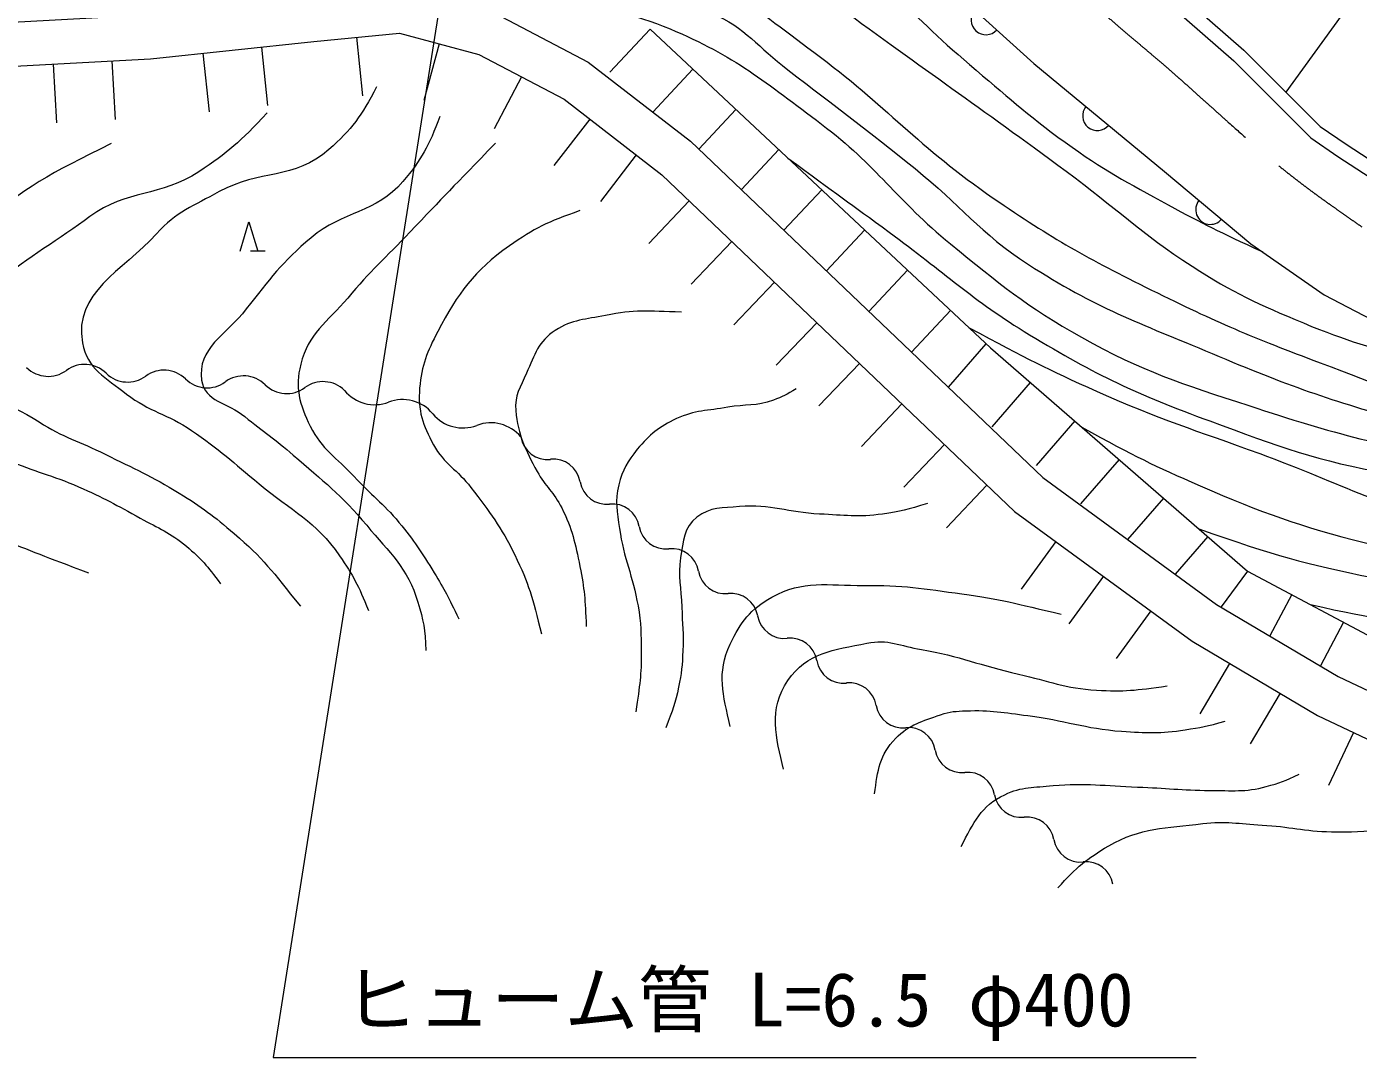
# Model space of a CAD drawing. Units: millimetres, scale not verified. Extents: x 40000 to 680000, y 20000 to 380000.
# Drawn here: x 363681 to 408992, y 242125 to 277173 of the extents above; entities that cross this region are included whole.
import ezdxf
from ezdxf.enums import TextEntityAlignment as Align

# ---------------------------------------------------------------- set-up
doc = ezdxf.new("R2010")
doc.units = ezdxf.units.MM
doc.header["$LTSCALE"] = 1000
doc.linetypes.add('CHAIN', pattern=[18.5, 12, -1.5, 3.5, -1.5])
for name, color, linetype, lineweight in [('M-BGD', 7, 'Continuous', 13), ('M-BMK', 2, 'CHAIN', 13), ('M-STR-HTXT', 7, 'Continuous', 13)]:
    doc.layers.add(name, color=color, linetype=linetype, lineweight=lineweight)
doc.styles.add('ＭＳ ゴシック', font='')
doc.styles.get('ＭＳ ゴシック').set_extended_font_data('MS Gothic')

msp = doc.modelspace()

# ---------------------------------------------------------------- linework, layer by layer
at = {"layer": 'M-BGD'}
for p, q in [((408740, 277990), (406525, 274947)), ((384890, 277089), (383523, 275629)), ((384890, 277089), (396479, 266247)), ((371668, 276478), (371876, 274489)), ((374908, 276810), (375107, 274820)), ((377711, 276592), (377191, 274661)), ((366582, 276011), (366691, 274014)), ((369679, 276270), (369887, 274281)), ((364585, 275902), (364694, 273905)), ((386350, 275723), (384984, 274263)), ((380515, 275465), (379585, 273694)), ((387811, 274357), (386553, 273012)), ((382839, 274031), (381619, 272447)), ((384423, 272810), (383203, 271226)), ((389271, 272990), (387999, 271631)), ((390732, 271624), (389446, 270250)), ((386228, 271248), (384847, 269801)), ((370946, 269537), (371246, 270537)), ((371246, 270537), (371546, 269537)), ((392192, 270258), (390893, 268869)), ((387675, 269867), (386294, 268420)), ((371796, 269537), (371296, 269537)), ((393653, 268892), (392340, 267488)), ((389121, 268486), (387740, 267039)), ((395113, 267525), (393786, 266107)), ((390568, 267105), (389187, 265659)), ((396319, 266387), (395039, 264912)), ((396479, 266247), (405221, 258660)), ((392015, 265724), (390634, 264278)), ((397829, 265076), (396518, 263565)), ((393461, 264343), (392081, 262897)), ((399340, 263765), (398029, 262254)), ((394908, 262962), (393527, 261516)), ((400850, 262454), (399539, 260943)), ((396355, 261581), (394974, 260135)), ((402361, 261143), (401140, 259737)), ((398699, 259661), (397520, 258045)), ((403871, 259832), (402761, 258553)), ((400315, 258482), (399136, 256866)), ((405221, 258660), (404318, 257439)), ((405221, 258660), (411757, 255180)), ((406724, 257860), (405977, 256457)), ((401930, 257303), (400751, 255688)), ((408489, 256920), (407700, 255438)), ((404611, 255522), (403592, 253801)), ((406332, 254504), (405313, 252783)), ((408829, 253172), (407974, 251364))]:
    msp.add_line(p, q, dxfattribs=at)
for points in [[(363125, 287440), (365375, 288633), (368716, 290629), (370481, 291689), (372743, 292651), (373966, 293169), (375234, 293620), (376822, 293992), (378614, 294093), (380712, 293908), (382351, 293469), (383884, 292852), (385547, 292013), (387127, 291104), (388803, 289981), (390956, 288562), (392973, 286902), (400373, 280498), (405095, 276377), (407692, 273780), (408576, 273172), (409843, 272348)], [(363361, 286999), (365621, 288197), (368972, 290200), (370709, 291243), (372938, 292190), (374147, 292703), (375375, 293139), (376893, 293495), (378606, 293592), (380625, 293414), (382192, 292994), (383678, 292396), (385310, 291572), (386863, 290679), (388526, 289565), (390659, 288159), (392650, 286520), (400045, 280121), (404754, 276011), (407371, 273394), (408298, 272756), (409590, 271916)], [(390777, 282453), (392580, 280776), (397950, 275923), (402401, 272253), (405337, 269793), (407824, 268049), (411023, 266385)], [(349650, 277215), (359246, 277111), (367774, 277579), (373302, 278157), (376486, 278475), (379611, 277634), (382781, 275969), (386273, 273279), (398253, 261843), (404166, 257528), (408306, 255079), (414221, 252281), (420358, 250345), (428977, 248322)], [(347725, 275736), (359279, 275611), (367893, 276083), (373454, 276665), (376362, 276955), (379061, 276228), (381968, 274702), (385294, 272139), (397289, 260690), (403340, 256274), (407602, 253752), (413672, 250881), (419960, 248897), (428635, 246862)]]:
    msp.add_lwpolyline(points, dxfattribs=at)
for centre, radius, start, end in [((396317, 277399), 500, 137.8954, 317.8954), ((400110, 274142), 500, 140.4872, 320.4872), ((403957, 270949), 500, 140.0475, 320.0475), ((364414, 266326), 1044, 225.38, 306.3564), ((365651, 264644), 1044, 45.38, 126.3564), ((367118, 266131), 1044, 225.38, 306.3564), ((368356, 264449), 1044, 45.38, 126.3564), ((369822, 265935), 1044, 225.38, 306.3564), ((371060, 264254), 1044, 45.38, 126.3564), ((373765, 264058), 1044, 45.38, 126.3564), ((372527, 265740), 1044, 225.38, 306.3564), ((375522, 265645), 1327, 219.4849, 290.9767), ((376472, 263167), 1327, 39.4849, 110.9767), ((378521, 264855), 1327, 219.4849, 290.9767), ((379471, 262376), 1327, 39.4849, 110.9767), ((381403, 263376), 922, 189.7225, 276.1664), ((381601, 261544), 922, 9.7225, 96.1664), ((383418, 261855), 922, 189.7225, 276.1664), ((383616, 260022), 922, 9.7225, 96.1664), ((385432, 260334), 922, 189.7225, 276.1664), ((385630, 258501), 922, 9.7225, 96.1664), ((387447, 258813), 922, 189.7225, 276.1664), ((387645, 256980), 922, 9.7225, 96.1664), ((389462, 257291), 922, 189.7225, 276.1664), ((389659, 255459), 922, 9.7225, 96.1664), ((391476, 255770), 922, 189.7225, 276.1664), ((391674, 253938), 922, 9.7225, 96.1664), ((393491, 254249), 922, 189.7225, 276.1664), ((393689, 252417), 922, 9.7225, 96.1664), ((395505, 252728), 922, 189.7225, 276.1664), ((395703, 250896), 922, 9.7225, 96.1664), ((397520, 251207), 922, 189.7225, 276.1664), ((397718, 249375), 922, 9.7225, 96.1664), ((399534, 249686), 922, 189.7225, 276.1664), ((399732, 247854), 922, 9.7225, 96.1664)]:
    msp.add_arc(centre, radius, start, end, dxfattribs=at)
for points, knots in [([(366872, 291597), (368460, 293776), (368893, 294363), (370107, 296193), (371211, 297857), (371557, 298981), (372833, 300518), (373852, 301746), (374442, 302448), (375704, 303426), (376339, 303918), (376692, 304246), (377449, 304516), (378060, 304735), (378450, 304795), (379096, 304734), (380322, 304618), (381012, 304300), (382053, 303644), (383095, 302986), (383621, 302520), (384524, 301681), (386118, 300200), (386874, 299230), (388353, 297634), (390381, 295446), (391516, 294219), (393490, 291982), (394766, 290537), (395287, 289552), (396664, 288202), (399237, 285679), (400751, 284330), (403551, 282061), (404605, 281207), (405220, 280758), (406329, 279977), (407277, 279310), (407786, 278890), (408817, 278361), (410343, 277580), (411202, 277072), (412872, 276681), (414212, 276368), (414985, 276180), (416361, 276197), (418999, 276229), (420478, 276514), (423061, 277053), (425160, 277491), (426271, 278009), (428368, 278458), (430636, 278944), (431925, 279133), (434225, 279434), (437252, 279829), (438956, 280021), (442004, 280197), (445232, 280383), (447049, 280320), (450282, 280242), (451546, 280212), (451960, 280207), (453518, 280136)], [0, 0, 0, 0, 1, 1, 1, 2, 2, 2, 3, 3, 3, 4, 4, 4, 5, 5, 5, 6, 6, 6, 7, 7, 7, 8, 8, 8, 9, 9, 9, 10, 10, 10, 11, 11, 11, 12, 12, 12, 13, 13, 13, 14, 14, 14, 15, 15, 15, 16, 16, 16, 17, 17, 17, 18, 18, 18, 19, 19, 19, 20, 20, 20, 21, 21, 21, 21]), ([(370742, 279495), (371517, 280362), (371785, 280613), (372506, 281275), (373834, 282493), (374718, 283020), (376238, 283989), (377055, 284510), (377519, 284876), (378467, 285079), (379997, 285408), (380915, 284918), (382441, 284570), (383954, 284226), (384756, 283826), (386148, 283141), (387849, 282304), (388795, 281793), (390340, 280693), (392647, 279051), (393602, 277712), (395765, 275883), (397013, 274828), (397688, 274202), (399012, 273242), (400311, 272300), (401116, 271878), (402525, 271110), (403755, 270440), (404191, 270230), (405736, 269513)], [0, 0, 0, 0, 1, 1, 1, 2, 2, 2, 3, 3, 3, 4, 4, 4, 5, 5, 5, 6, 6, 6, 7, 7, 7, 8, 8, 8, 9, 9, 9, 10, 10, 10, 10]), ([(372846, 279624), (373557, 280531), (373907, 280851), (374717, 281493), (376190, 282660), (377322, 282931), (379151, 283359), (380544, 283685), (381424, 283566), (382810, 283213), (384562, 282768), (385413, 282088), (386930, 281105), (388701, 279958), (389564, 279129), (391267, 277883), (394294, 275667), (396032, 274483), (399051, 272258), (400740, 271013), (401575, 270158), (403340, 269023), (404734, 268126), (405588, 267728), (407120, 267097), (408683, 266453), (409303, 266294), (411245, 265788)], [0, 0, 0, 0, 1, 1, 1, 2, 2, 2, 3, 3, 3, 4, 4, 4, 5, 5, 5, 6, 6, 6, 7, 7, 7, 8, 8, 8, 9, 9, 9, 9]), ([(375262, 279771), (375816, 280315), (376073, 280489), (376656, 280860), (377860, 281627), (378729, 282135), (380145, 281950), (382005, 281708), (382975, 281117), (384628, 280230), (387049, 278930), (388261, 277943), (390467, 276304), (392934, 274472), (394038, 273082), (396571, 271343), (398574, 269968), (399772, 269295), (401950, 268217), (404139, 267134), (405402, 266593), (407693, 265746), (409714, 264998), (410831, 264428), (412963, 264110), (415003, 263806), (415893, 263872), (418245, 264076)], [0, 0, 0, 0, 1, 1, 1, 2, 2, 2, 3, 3, 3, 4, 4, 4, 5, 5, 5, 6, 6, 6, 7, 7, 7, 8, 8, 8, 9, 9, 9, 9]), ([(376486, 278475), (377255, 278813), (377545, 278899), (378252, 279077), (379496, 279390), (380257, 279419), (381531, 279271), (383742, 279014), (384954, 278536), (386991, 277639), (388146, 277131), (388574, 276468), (389580, 275705), (391285, 274411), (392239, 273684), (393909, 272345), (395448, 271111), (396109, 270155), (397766, 269085), (400045, 267612), (401516, 267106), (404018, 266056), (406568, 264985), (408035, 264449), (410705, 263729), (413242, 263046), (414732, 262883), (417353, 262716), (418286, 262656), (418826, 262637), (419744, 262813), (420486, 262954), (420782, 263053), (421596, 263372)], [0, 0, 0, 0, 1, 1, 1, 2, 2, 2, 3, 3, 3, 4, 4, 4, 5, 5, 5, 6, 6, 6, 7, 7, 7, 8, 8, 8, 9, 9, 9, 10, 10, 10, 11, 11, 11, 11]), ([(379611, 277634), (380696, 277798), (381089, 277822), (382040, 277797), (383446, 277761), (384276, 277642), (385572, 277097), (387765, 276176), (388826, 275285), (390728, 273857), (392597, 272454), (393299, 271259), (395114, 269786), (396773, 268441), (397701, 267653), (399567, 266612), (401665, 265441), (402977, 265032), (405261, 264286), (408187, 263330), (409871, 262872), (412912, 262396), (415687, 261961), (417289, 261963), (420096, 262057), (421403, 262100), (422140, 262165), (423424, 262412), (425072, 262729), (425683, 263010), (427508, 263741)], [0, 0, 0, 0, 1, 1, 1, 2, 2, 2, 3, 3, 3, 4, 4, 4, 5, 5, 5, 6, 6, 6, 7, 7, 7, 8, 8, 8, 9, 9, 9, 10, 10, 10, 10]), ([(375588, 275124), (375070, 274133), (374748, 273686), (373964, 272992), (372796, 271956), (371596, 272321), (370233, 271562), (369357, 271074), (368771, 270878), (368100, 270132), (366930, 268830), (365275, 268149), (365580, 266425), (365737, 265539), (366374, 265235), (367083, 264680), (367860, 264072), (368471, 264000), (369288, 263445), (370235, 262800), (370710, 262362), (371590, 261627), (372691, 260707), (373523, 260365), (374328, 259177), (374787, 258499), (374971, 258181), (375309, 257323)], [0, 0, 0, 0, 1, 1, 1, 2, 2, 2, 3, 3, 3, 4, 4, 4, 5, 5, 5, 6, 6, 6, 7, 7, 7, 8, 8, 8, 9, 9, 9, 9]), ([(371866, 274237), (370928, 273251), (370540, 272899), (369540, 272238), (368234, 271375), (367092, 271643), (365833, 270712), (363790, 269201), (361250, 268061), (361508, 265853), (361641, 264714), (363015, 264456), (364108, 263733), (364923, 263195), (365482, 263075), (366354, 262635), (367346, 262134), (367924, 261889), (368874, 261310), (369647, 260839), (370052, 260524), (370742, 259937), (371736, 259090), (372034, 258663), (372995, 257465)], [0, 0, 0, 0, 1, 1, 1, 2, 2, 2, 3, 3, 3, 4, 4, 4, 5, 5, 5, 6, 6, 6, 7, 7, 7, 8, 8, 8, 8]), ([(363345, 273907), (361708, 273245), (361025, 272884), (359783, 271871), (358095, 270495), (357123, 269429), (356549, 267328), (356271, 266312), (356432, 265648), (356730, 264638), (356972, 263823), (357394, 263482), (357930, 262821), (358524, 262088), (358860, 261647), (359638, 261113), (360708, 260378), (361490, 260295), (362691, 259804), (363890, 259315), (364285, 259167), (365781, 258605)], [0, 0, 0, 0, 1, 1, 1, 2, 2, 2, 3, 3, 3, 4, 4, 4, 5, 5, 5, 6, 6, 6, 7, 7, 7, 7]), ([(377744, 274115), (377362, 273112), (377124, 272668), (376484, 271910), (375561, 270816), (374454, 270918), (373358, 269996), (372380, 269172), (371941, 268582), (371153, 267573), (370466, 266693), (369476, 266235), (369634, 265153), (369740, 264424), (370524, 264390), (371105, 263914), (371741, 263394), (372133, 263146), (372753, 262606), (373770, 261718), (374386, 261253), (375250, 260216), (376036, 259272), (376647, 258777), (376995, 257599), (377178, 256977), (377243, 256679), (377267, 255963)], [0, 0, 0, 0, 1, 1, 1, 2, 2, 2, 3, 3, 3, 4, 4, 4, 5, 5, 5, 6, 6, 6, 7, 7, 7, 8, 8, 8, 9, 9, 9, 9]), ([(366558, 273194), (364463, 272161), (363620, 271746), (362087, 270358), (360552, 268970), (358903, 268255), (358819, 266187), (358767, 264908), (359979, 264534), (360942, 263691), (361659, 263063), (362179, 262853), (363042, 262447), (363953, 262018), (364530, 261937), (365449, 261526), (366289, 261151), (366746, 260909), (367549, 260460), (368174, 260110), (368567, 259967), (369116, 259507), (369633, 259074), (369812, 258847), (370279, 258231)], [0, 0, 0, 0, 1, 1, 1, 2, 2, 2, 3, 3, 3, 4, 4, 4, 5, 5, 5, 6, 6, 6, 7, 7, 7, 8, 8, 8, 8]), ([(379628, 273208), (378210, 271744), (377849, 271374), (376720, 270187), (375890, 269314), (375379, 268867), (374604, 267945), (373909, 267119), (373259, 266741), (373005, 265692), (372808, 264882), (372961, 264330), (373332, 263584), (373726, 262791), (374221, 262526), (374822, 261876), (375401, 261249), (375807, 260972), (376349, 260313), (376866, 259683), (377126, 259302), (377548, 258604), (377906, 258012), (378020, 257790), (378384, 257041)], [0, 0, 0, 0, 1, 1, 1, 2, 2, 2, 3, 3, 3, 4, 4, 4, 5, 5, 5, 6, 6, 6, 7, 7, 7, 8, 8, 8, 8]), ([(389580, 272701), (391262, 271476), (391683, 271169), (393030, 270186), (394896, 268825), (395829, 267895), (397804, 266697), (400073, 265319), (401442, 264678), (403934, 263765), (406268, 262909), (407591, 262398), (410040, 261972), (414045, 261275), (416348, 261026), (420411, 261118), (423411, 261185), (425079, 261532), (428044, 261990), (430429, 262358), (431743, 262702), (434084, 263289), (435707, 263696), (436245, 263839), (438218, 264410)], [0, 0, 0, 0, 1, 1, 1, 2, 2, 2, 3, 3, 3, 4, 4, 4, 5, 5, 5, 6, 6, 6, 7, 7, 7, 8, 8, 8, 8]), ([(382505, 270916), (381408, 270533), (380962, 270320), (380106, 269716), (378895, 268862), (378362, 268119), (377671, 266808), (377302, 266110), (377118, 265670), (377053, 264882), (376989, 264110), (377152, 263635), (377525, 262956), (377889, 262294), (378342, 262104), (378797, 261502), (379441, 260651), (379818, 260170), (380288, 259212), (380776, 258216), (380883, 257768), (381196, 256522)], [0, 0, 0, 0, 1, 1, 1, 2, 2, 2, 3, 3, 3, 4, 4, 4, 5, 5, 5, 6, 6, 6, 7, 7, 7, 7]), ([(385958, 267463), (384789, 267505), (384366, 267554), (383377, 267354), (382695, 267215), (382256, 267218), (381669, 266845), (381091, 266477), (380964, 266018), (380687, 265391), (380479, 264918), (380277, 264633), (380324, 264119), (380402, 263265), (380642, 262801), (381051, 262047), (381329, 261535), (381626, 261332), (381887, 260811), (382253, 260081), (382341, 259613), (382505, 258812), (382665, 258029), (382680, 257717), (382723, 256777)], [0, 0, 0, 0, 1, 1, 1, 2, 2, 2, 3, 3, 3, 4, 4, 4, 5, 5, 5, 6, 6, 6, 7, 7, 7, 8, 8, 8, 8]), ([(395732, 266947), (397764, 265853), (398360, 265550), (400099, 264770), (402213, 263823), (403463, 263447), (405639, 262654), (408452, 261630), (409944, 260718), (412885, 260158), (415878, 259588), (417644, 260039), (420687, 260207), (424509, 260418), (426654, 260620), (430434, 261225), (434121, 261814), (436150, 262369), (439757, 263333), (441820, 263884), (442508, 264070), (445013, 264835)], [0, 0, 0, 0, 1, 1, 1, 2, 2, 2, 3, 3, 3, 4, 4, 4, 5, 5, 5, 6, 6, 6, 7, 7, 7, 7]), ([(407362, 257520), (409675, 257011), (410406, 256914), (412378, 256666), (416056, 256204), (418165, 256318), (421868, 256492), (425384, 256658), (427373, 256687), (430846, 257256), (435773, 258062), (438432, 259027), (443304, 260122), (447110, 260978), (449224, 261555), (453063, 262249), (457222, 263001), (459610, 263027), (463803, 263557), (466101, 263848), (467411, 263885), (469682, 264339), (470849, 264572), (471562, 264648), (472590, 265247), (473388, 265713), (473708, 265992), (474432, 266730)], [0, 0, 0, 0, 1, 1, 1, 2, 2, 2, 3, 3, 3, 4, 4, 4, 5, 5, 5, 6, 6, 6, 7, 7, 7, 8, 8, 8, 9, 9, 9, 9]), ([(403563, 260099), (406212, 259159), (407129, 258917), (409482, 258438), (413106, 257700), (415234, 257841), (418932, 257856), (423925, 257877), (426741, 258084), (431678, 258826), (435516, 259402), (437605, 260065), (441408, 260839), (445880, 261750), (448397, 262204), (452870, 263111), (455309, 263605), (456640, 264094), (459109, 264407), (460823, 264625), (461802, 264556), (463519, 264746), (464909, 264901), (465803, 264716), (467047, 265354), (467673, 265675), (467958, 265842), (468543, 266356)], [0, 0, 0, 0, 1, 1, 1, 2, 2, 2, 3, 3, 3, 4, 4, 4, 5, 5, 5, 6, 6, 6, 7, 7, 7, 8, 8, 8, 9, 9, 9, 9]), ([(399584, 263553), (401432, 262541), (402001, 262258), (403611, 261558), (405741, 260632), (406981, 260191), (409233, 259619), (411744, 258982), (413233, 258931), (415824, 258868), (420363, 258759), (422903, 259257), (427412, 259792), (432467, 260392), (435281, 260898), (440279, 261864), (443661, 262517), (445457, 263379), (448866, 263872), (450866, 264161), (452010, 264126), (454012, 264397), (454690, 264489), (455097, 264464), (455735, 264709), (456358, 264948), (456604, 265136), (457194, 265596)], [0, 0, 0, 0, 1, 1, 1, 2, 2, 2, 3, 3, 3, 4, 4, 4, 5, 5, 5, 6, 6, 6, 7, 7, 7, 8, 8, 8, 9, 9, 9, 9]), ([(389862, 264861), (389535, 264656), (389402, 264596), (389087, 264473), (388515, 264251), (388139, 264342), (387536, 264231), (386849, 264104), (386424, 264138), (385791, 263843), (385192, 263564), (384880, 263310), (384458, 262801), (384118, 262390), (383963, 262106), (383828, 261590), (383683, 261031), (383773, 260683), (383853, 260112), (383999, 259062), (384301, 258517), (384483, 257473), (384587, 256870), (384587, 256522), (384592, 255911), (384597, 255112), (384542, 254815), (384410, 253875)], [0, 0, 0, 0, 1, 1, 1, 2, 2, 2, 3, 3, 3, 4, 4, 4, 5, 5, 5, 6, 6, 6, 7, 7, 7, 8, 8, 8, 9, 9, 9, 9]), ([(394333, 260963), (393653, 260746), (393413, 260688), (392806, 260599), (391977, 260478), (391498, 260563), (390662, 260599), (389593, 260646), (389001, 260948), (387936, 260854), (387352, 260802), (386943, 260850), (386482, 260490), (386026, 260134), (386030, 259685), (385933, 259115), (385822, 258469), (385957, 258092), (385973, 257437), (385987, 256855), (386036, 256529), (386009, 255947), (385987, 255461), (385960, 255187), (385864, 254711), (385752, 254157), (385666, 253953), (385428, 253330)], [0, 0, 0, 0, 1, 1, 1, 2, 2, 2, 3, 3, 3, 4, 4, 4, 5, 5, 5, 6, 6, 6, 7, 7, 7, 8, 8, 8, 9, 9, 9, 9]), ([(387618, 253375), (387379, 254469), (387152, 255185), (387618, 256174), (387973, 256929), (388306, 257367), (389035, 257773), (390110, 258372), (390930, 258164), (392161, 258173), (393472, 258183), (394207, 258069), (395505, 257882), (396839, 257691), (397308, 257575), (398885, 257192)], [0, 0, 0, 0, 1, 1, 1, 2, 2, 2, 3, 3, 3, 4, 4, 4, 5, 5, 5, 5]), ([(389435, 251921), (389167, 252990), (388918, 253962), (389580, 254938), (390232, 255900), (391132, 255974), (392270, 256210), (392984, 256359), (393405, 256115), (394124, 255992), (395437, 255768), (396131, 255450), (397431, 255156), (398463, 254923), (399028, 254672), (400084, 254611), (401022, 254557), (401411, 254601), (402483, 254756)], [0, 0, 0, 0, 1, 1, 1, 2, 2, 2, 3, 3, 3, 4, 4, 4, 5, 5, 5, 6, 6, 6, 6]), ([(392524, 251085), (392648, 251886), (392697, 252411), (393251, 252976), (393723, 253456), (394144, 253549), (394778, 253775), (395103, 253891), (395306, 253894), (395650, 253908), (396472, 253944), (396934, 253850), (397750, 253747), (399001, 253589), (399676, 253305), (400933, 253214), (401776, 253153), (402261, 253138), (403097, 253262), (403633, 253342), (403839, 253382), (404454, 253553)], [0, 0, 0, 0, 1, 1, 1, 2, 2, 2, 3, 3, 3, 4, 4, 4, 5, 5, 5, 6, 6, 6, 7, 7, 7, 7]), ([(395472, 249296), (395915, 250115), (396145, 250672), (396959, 251057), (397550, 251338), (397955, 251300), (398606, 251364), (399724, 251474), (400359, 251350), (401482, 251316), (402441, 251286), (402977, 251202), (403937, 251203), (404690, 251203), (405133, 251135), (405860, 251332), (406309, 251453), (406496, 251519), (406974, 251752)], [0, 0, 0, 0, 1, 1, 1, 2, 2, 2, 3, 3, 3, 4, 4, 4, 5, 5, 5, 6, 6, 6, 6]), ([(398768, 247891), (399415, 248598), (399740, 248874), (400496, 249313), (401607, 249957), (402421, 249911), (403695, 250072), (404478, 250171), (404926, 250065), (405714, 250023), (406638, 249975), (407147, 249810), (408073, 249797), (408812, 249787), (409082, 249801), (409963, 249878)], [0, 0, 0, 0, 1, 1, 1, 2, 2, 2, 3, 3, 3, 4, 4, 4, 5, 5, 5, 5])]:
    msp.add_open_spline(points, degree=3, knots=knots, dxfattribs=at)
at = {"layer": 'M-BMK'}
msp.add_open_spline([(272991, 266605), (275567, 266702), (276332, 266781), (278462, 267020), (282258, 267445), (284338, 268038), (288057, 268910), (292269, 269898), (294610, 270548), (298734, 271855), (301493, 272730), (302976, 273407), (305727, 274307), (309211, 275446), (311199, 275974), (314741, 276924), (317202, 277583), (318570, 278016), (321074, 278486), (322931, 278836), (323989, 278952), (325872, 279104), (328745, 279337), (330368, 279251), (333250, 279286), (336178, 279321), (337822, 279140), (340747, 279286), (342825, 279390), (343993, 279467), (346053, 279759), (349155, 280197), (350924, 280369), (353941, 281212), (356939, 282051), (358516, 282855), (361365, 284111), (362869, 284775), (363685, 285206), (365145, 285965), (366756, 286802), (367580, 287426), (369232, 288182), (371008, 288994), (371995, 289550), (373904, 289963), (375770, 290367), (376866, 290396), (378775, 290363), (380164, 290339), (380955, 290239), (382300, 289890), (384082, 289428), (385020, 288939), (386662, 288109), (388531, 287165), (389593, 286627), (391278, 285383), (393048, 284077), (393879, 283144), (395549, 281712), (398059, 279559), (399459, 278345), (401982, 276206), (404357, 274192), (405542, 272874), (408088, 271081), (409577, 270032), (410419, 269418), (412079, 268670), (414560, 267551), (415936, 266716), (418621, 266271), (420515, 265957), (421335, 265915), (423528, 265998)], degree=3, knots=[0, 0, 0, 0, 1, 1, 1, 2, 2, 2, 3, 3, 3, 4, 4, 4, 5, 5, 5, 6, 6, 6, 7, 7, 7, 8, 8, 8, 9, 9, 9, 10, 10, 10, 11, 11, 11, 12, 12, 12, 13, 13, 13, 14, 14, 14, 15, 15, 15, 16, 16, 16, 17, 17, 17, 18, 18, 18, 19, 19, 19, 20, 20, 20, 21, 21, 21, 22, 22, 22, 23, 23, 23, 24, 24, 24, 25, 25, 25, 25], dxfattribs=at)
at = {"layer": 'M-STR-HTXT'}
for p, q in [((379256, 287535), (372073, 242125)), ((372073, 242125), (403471, 242125))]:
    msp.add_line(p, q, dxfattribs=at)

# ---------------------------------------------------------------- texts
at = {"layer": 'M-STR-HTXT', "style": 'ＭＳ ゴシック'}
msp.add_text('ヒューム管 L=6.5 φ400', height=1833, dxfattribs=at).set_placement((387914, 242625), align=Align.BOTTOM_CENTER)

doc.saveas('drawing.dxf')
